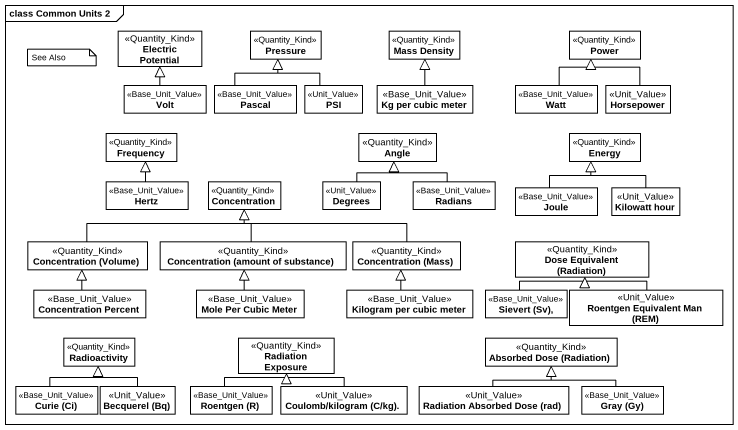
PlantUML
@startuml
mainframe class Common Units 2
hide circle
hide empty members
class "Electric Potential" as Electric_Potential <<Quantity_Kind>>
class Pressure <<Quantity_Kind>>
class "Mass Density" as Mass_Density <<Quantity_Kind>>
class Power <<Quantity_Kind>>
class Volt <<Base_Unit_Value>>
class Pascal <<Base_Unit_Value>>
class PSI <<Unit_Value>>
class "Kg per cubic meter" as Kg_per_cubic_meter <<Base_Unit_Value>>
class Watt <<Base_Unit_Value>>
class Horsepower <<Unit_Value>>
class Frequency <<Quantity_Kind>>
class Angle <<Quantity_Kind>>
class Energy <<Quantity_Kind>>
class Hertz <<Base_Unit_Value>>
class Concentration <<Quantity_Kind>>
class Degrees <<Unit_Value>>
class Radians <<Base_Unit_Value>>
class Joule <<Base_Unit_Value>>
class "Kilowatt hour" as Kilowatt_hour <<Unit_Value>>
class "Concentration (Volume)" as Concentration_Volume <<Quantity_Kind>>
class "Concentration (amount of substance)" as Concentration_amount_of <<Quantity_Kind>>
class "Concentration (Mass)" as Concentration_Mass <<Quantity_Kind>>
class "Dose Equivalent (Radiation)" as Dose_Equivalent_Radiation <<Quantity_Kind>>
class "Concentration Percent" as Concentration_Percent <<Base_Unit_Value>>
class "Mole Per Cubic Meter" as Mole_Per_Cubic_Meter <<Base_Unit_Value>>
class "Kilogram per cubic meter" as Kilogram_per_cubic_meter <<Base_Unit_Value>>
class "Sievert (Sv)," as Sievert_Sv <<Base_Unit_Value>>
class "Roentgen Equivalent Man (REM)" as Roentgen_Equivalent_Man_REM <<Unit_Value>>
class Radioactivity <<Quantity_Kind>>
class "Radiation Exposure" as Radiation_Exposure <<Quantity_Kind>>
class "Absorbed Dose (Radiation)" as Absorbed_Dose_Radiation <<Quantity_Kind>>
class "Curie (Ci)" as Curie_Ci <<Base_Unit_Value>>
class "Becquerel (Bq)" as Becquerel_Bq <<Unit_Value>>
class "Roentgen (R)" as Roentgen_R <<Base_Unit_Value>>
class "Coulomb/kilogram (C/kg)." as Coulomb_kilogram_C_kg <<Unit_Value>>
class "Radiation Absorbed Dose (rad)" as Radiation_Absorbed_Dose_rad <<Unit_Value>>
class "Gray (Gy)" as Gray_Gy <<Base_Unit_Value>>
Volt -up-|> Electric_Potential
Pascal -up-|> Pressure
PSI -up-|> Pressure
Kg_per_cubic_meter -up-|> Mass_Density
Watt -up-|> Power
Horsepower -up-|> Power
Hertz -up-|> Frequency
Degrees -up-|> Angle
Radians -up-|> Angle
Joule -up-|> Energy
Kilowatt_hour -up-|> Energy
Concentration_Volume -right-|> Concentration
Concentration_amount_of -up-|> Concentration
Concentration_Mass -left-|> Concentration
Concentration_Percent -up-|> Concentration_Volume
Mole_Per_Cubic_Meter -up-|> Concentration_amount_of
Kilogram_per_cubic_meter -up-|> Concentration_Mass
Sievert_Sv -up-|> Dose_Equivalent_Radiation
Roentgen_Equivalent_Man_REM -up-|> Dose_Equivalent_Radiation
Curie_Ci -up-|> Radioactivity
Becquerel_Bq -up-|> Radioactivity
Roentgen_R -up-|> Radiation_Exposure
Coulomb_kilogram_C_kg -up-|> Radiation_Exposure
Radiation_Absorbed_Dose_rad -up-|> Absorbed_Dose_Radiation
Gray_Gy -up-|> Absorbed_Dose_Radiation
note as N1
  See Also
end note
@enduml
